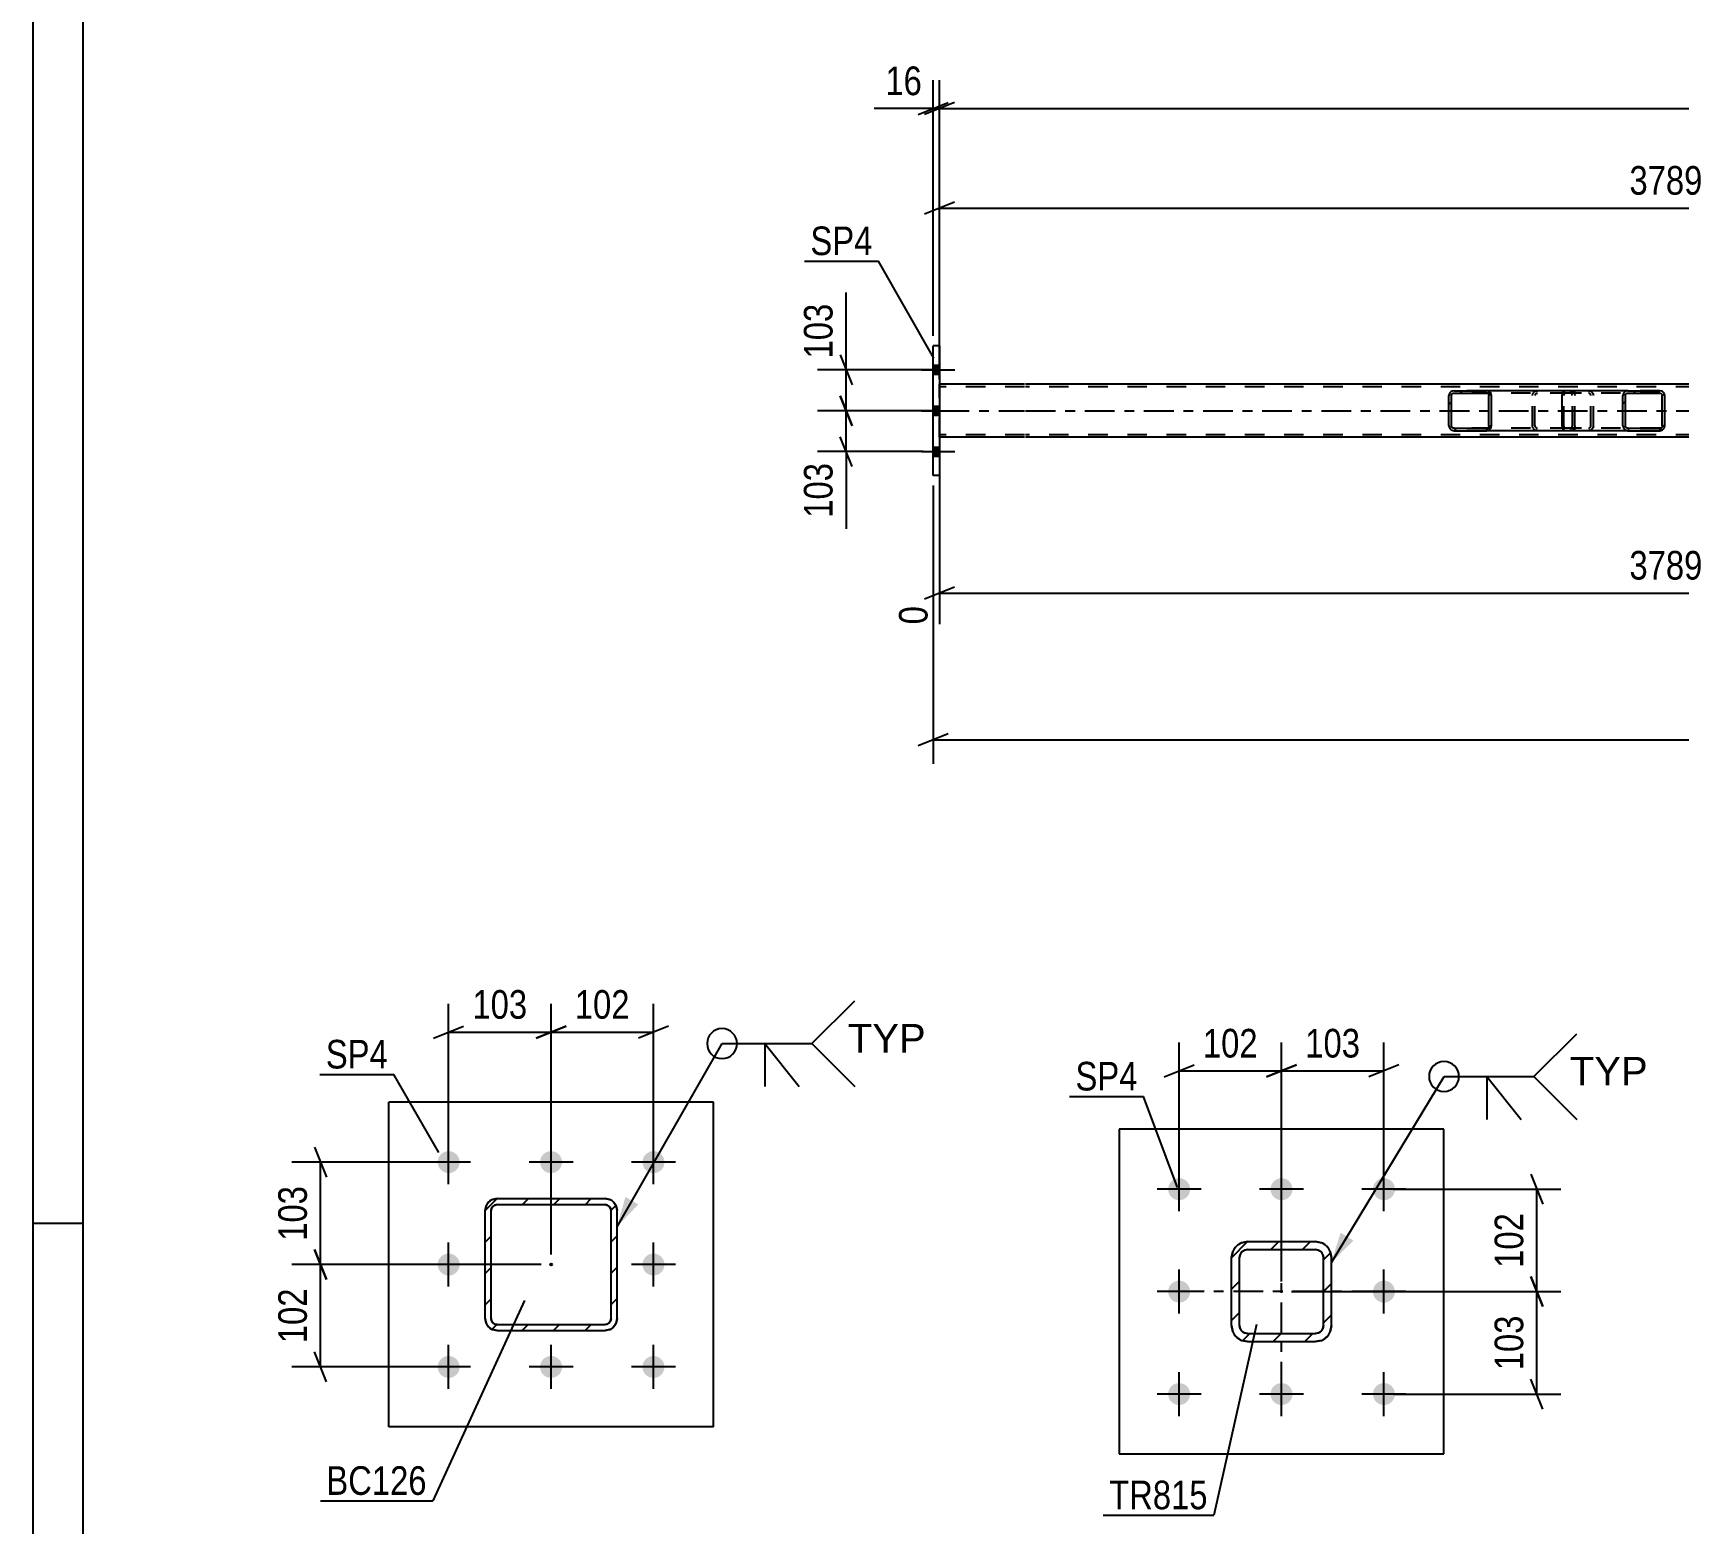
# Model space of a CAD drawing. Header units: millimetres. Extents: x 0 to 841, y 0 to 594.
# Drawn here: x 0 to 164.7, y 119 to 268.1 of the extents above; entities that cross this region are included whole.
import ezdxf

# ---------------------------------------------------------------- set-up
doc = ezdxf.new("R2010")
doc.units = ezdxf.units.MM
doc.linetypes.add('DXK_LINE_DOT2', pattern=[3.9198, 1.9599, -1.9599])
doc.linetypes.add('DXK_LINE_DOT3', pattern=[5.9187, 2.979, -0.9799, 0.9799, -0.9799])
doc.styles.add('Arial', font='arial.ttf', dxfattribs={"height": 0.2})
doc.styles.add('Arial Narrow', font='ARIALN.TTF', dxfattribs={"height": 0.2})

# ---------------------------------------------------------------- blocks, each defined once
blk = doc.blocks.new('Unknown-283124494-1135')
at = {"color": 5, "linetype": 'Continuous'}
for p, q in [((0, 594), (0, 0)), ((5, 589), (5, 5)), ((5, 149), (0, 149))]:
    blk.add_line(p, q, dxfattribs=at)
blk = doc.blocks.new('Part-283124494-4360 - 4286')
at = {"color": 2, "linetype": 'Continuous'}
for p, q in [((99.26, 232.97), (90.74, 232.97)), ((235.35, 232.97), (99.36, 232.97)), ((99.26, 227.69), (90.74, 227.69)), ((235.35, 227.69), (99.36, 227.69))]:
    blk.add_line(p, q, dxfattribs=at)
at = {"color": 7, "linetype": 'DXK_LINE_DOT2'}
for p, q in [((90.74, 227.69), (90.74, 232.97)), ((99.26, 232.73), (90.74, 232.73)), ((758.27, 232.73), (99.36, 232.73)), ((99.26, 227.93), (90.74, 227.93)), ((758.27, 227.93), (99.36, 227.93))]:
    blk.add_line(p, q, dxfattribs=at)
at = {"color": 7, "linetype": 'DXK_LINE_DOT3'}
for p, q in [((90.74, 230.33), (99.26, 230.33)), ((99.36, 230.33), (758.27, 230.33))]:
    blk.add_line(p, q, dxfattribs=at)
blk = doc.blocks.new('Bolt-283124494-4311 - 4286')
at = {"linetype": 'Continuous'}
for points in [[(90.74, 233.99), (90.74, 234.87), (90.1, 234.87), (90.1, 233.99)], [(90.74, 233.99), (90.74, 234.87), (90.1, 234.87), (90.1, 233.99)], [(90.74, 233.99), (90.74, 234.87), (90.1, 234.87), (90.1, 233.99)], [(90.74, 229.89), (90.74, 230.77), (90.1, 230.77), (90.1, 229.89)], [(90.74, 229.89), (90.74, 230.77), (90.1, 230.77), (90.1, 229.89)], [(90.74, 225.79), (90.74, 226.67), (90.1, 226.67), (90.1, 225.79)], [(90.74, 225.79), (90.74, 226.67), (90.1, 226.67), (90.1, 225.79)], [(90.74, 225.79), (90.74, 226.67), (90.1, 226.67), (90.1, 225.79)]]:
    blk.add_hatch(color=1, dxfattribs=at).paths.add_polyline_path(points)
at = {"color": 1, "linetype": 'Continuous'}
for p, q in [((88.94, 234.43), (92.26, 234.43)), ((88.94, 234.43), (92.26, 234.43)), ((88.94, 234.43), (92.26, 234.43)), ((90.1, 234.87), (90.74, 234.87)), ((90.1, 234.87), (90.74, 234.87)), ((90.1, 234.87), (90.74, 234.87)), ((90.1, 233.99), (90.74, 233.99)), ((90.1, 233.99), (90.74, 233.99)), ((90.1, 233.99), (90.74, 233.99)), ((90.1, 230.77), (90.74, 230.77)), ((90.1, 230.77), (90.74, 230.77)), ((88.94, 230.33), (92.26, 230.33)), ((88.94, 230.33), (92.26, 230.33)), ((90.1, 229.89), (90.74, 229.89)), ((90.1, 229.89), (90.74, 229.89)), ((88.94, 226.23), (92.26, 226.23)), ((88.94, 226.23), (92.26, 226.23)), ((88.94, 226.23), (92.26, 226.23)), ((90.1, 226.67), (90.74, 226.67)), ((90.1, 226.67), (90.74, 226.67)), ((90.1, 226.67), (90.74, 226.67)), ((90.1, 225.79), (90.74, 225.79)), ((90.1, 225.79), (90.74, 225.79)), ((90.1, 225.79), (90.74, 225.79))]:
    blk.add_line(p, q, dxfattribs=at)
blk = doc.blocks.new('Part-283124494-4379 - 4286')
at = {"linetype": 'Continuous'}
h = blk.add_hatch(dxfattribs=at)
h.set_pattern_fill('', scale=0.7, style=0, pattern_type=0)
h.set_pattern_definition([(45, (145.9449, 232.0358), (-1.57154, 1.57154), [])])
h.paths.add_polyline_path([(145.98, 231.85), (145.94, 232.04), (145.83, 232.19), (145.67, 232.3), (145.47, 232.33), (142.24, 232.33), (142.04, 232.3), (141.88, 232.19), (141.77, 232.04), (141.73, 231.85), (141.73, 228.81), (141.77, 228.63), (141.88, 228.47), (142.04, 228.37), (142.24, 228.33), (145.47, 228.33), (145.67, 228.37), (145.83, 228.47), (145.94, 228.63), (145.98, 228.81)])
h.paths.add_polyline_path([(145.71, 228.72), (145.65, 228.64), (145.57, 228.59), (145.47, 228.57), (142.24, 228.57), (142.14, 228.59), (142.06, 228.64), (142, 228.72), (141.98, 228.81), (141.98, 231.85), (142, 231.94), (142.06, 232.02), (142.14, 232.07), (142.24, 232.09), (145.47, 232.09), (145.57, 232.07), (145.65, 232.02), (145.71, 231.94), (145.73, 231.85), (145.73, 228.81)])
at = {"color": 2, "linetype": 'Continuous'}
for p, q in [((142.24, 232.33), (142.04, 232.3)), ((142.24, 232.33), (145.47, 232.33)), ((153.34, 232.33), (145.47, 232.33)), ((145.67, 232.3), (145.47, 232.33)), ((141.77, 232.04), (141.73, 231.85)), ((141.73, 228.81), (141.73, 231.85)), ((141.98, 231.85), (142, 231.94)), ((141.98, 228.81), (141.98, 231.85)), ((142, 231.94), (142.06, 232.02)), ((142.06, 232.02), (142.14, 232.07)), ((142.14, 232.07), (142.24, 232.09)), ((142.24, 232.09), (145.47, 232.09)), ((145.47, 232.09), (145.57, 232.07)), ((145.57, 232.07), (145.65, 232.02)), ((145.65, 232.02), (145.71, 231.94)), ((145.71, 231.94), (145.73, 231.85)), ((145.73, 228.81), (145.73, 231.85)), ((145.98, 231.85), (145.94, 232.04)), ((145.98, 228.81), (145.98, 231.85)), ((141.73, 228.81), (141.77, 228.63)), ((142, 228.72), (141.98, 228.81)), ((142.06, 228.64), (142, 228.72)), ((142.04, 228.37), (142.24, 228.33)), ((142.14, 228.59), (142.06, 228.64)), ((142.24, 228.57), (142.14, 228.59)), ((142.24, 228.57), (145.47, 228.57)), ((142.24, 228.33), (145.47, 228.33)), ((145.57, 228.59), (145.47, 228.57)), ((145.47, 228.33), (145.67, 228.37)), ((153.34, 228.33), (145.47, 228.33)), ((145.65, 228.64), (145.57, 228.59)), ((145.71, 228.72), (145.65, 228.64)), ((145.73, 228.81), (145.71, 228.72)), ((145.94, 228.63), (145.98, 228.81))]:
    blk.add_line(p, q, dxfattribs=at)
at = {"color": 7, "linetype": 'DXK_LINE_DOT2'}
for p, q in [((145.47, 232.33), (142.24, 232.33)), ((150.39, 232.3), (150.59, 232.33)), ((153.82, 232.33), (153.34, 232.33)), ((153.82, 232.33), (154.02, 232.3)), ((153.82, 232.09), (142.24, 232.09)), ((150.08, 231.85), (150.12, 232.04)), ((150.08, 228.81), (150.08, 231.85)), ((150.35, 231.94), (150.33, 231.85)), ((150.33, 228.81), (150.33, 231.85)), ((150.41, 232.02), (150.35, 231.94)), ((150.41, 232.02), (150.43, 232.04)), ((150.43, 232.04), (150.49, 232.07)), ((150.49, 232.07), (150.59, 232.09)), ((153.92, 232.07), (153.82, 232.09)), ((154, 232.02), (153.92, 232.07)), ((154.06, 231.94), (154, 232.02)), ((154.08, 231.85), (154.06, 231.94)), ((154.08, 228.81), (154.08, 231.85)), ((154.29, 232.04), (154.33, 231.85)), ((154.33, 228.81), (154.33, 231.85)), ((153.82, 228.57), (142.24, 228.57)), ((145.47, 228.33), (142.24, 228.33)), ((150.12, 228.63), (150.08, 228.81)), ((150.33, 228.81), (150.35, 228.72)), ((150.35, 228.72), (150.41, 228.64)), ((150.59, 228.33), (150.39, 228.37)), ((150.41, 228.64), (150.49, 228.59)), ((150.49, 228.59), (150.59, 228.57)), ((153.82, 228.33), (153.34, 228.33)), ((153.82, 228.57), (153.92, 228.59)), ((154.02, 228.37), (153.82, 228.33)), ((153.92, 228.59), (154, 228.64)), ((154, 228.64), (154.06, 228.72)), ((154.06, 228.72), (154.08, 228.81)), ((154.33, 228.81), (154.29, 228.63))]:
    blk.add_line(p, q, dxfattribs=at)
at = {"color": 2, "linetype": 'Continuous'}
for centre, start, end in [((142.22, 231.83), 110.7583, 155.68), ((145.49, 231.83), 24.32, 69.2417), ((142.22, 228.83), 204.32, 249.2417), ((145.49, 228.83), 290.7583, 335.68)]:
    blk.add_arc(centre, 0.496, start, end, dxfattribs=at)
at = {"color": 7, "linetype": 'DXK_LINE_DOT2'}
for centre, start, end in [((150.57, 231.83), 110.7583, 155.68), ((153.84, 231.83), 24.32, 69.2417), ((150.57, 228.83), 204.32, 249.2417), ((153.84, 228.83), 290.7583, 335.68)]:
    blk.add_arc(centre, 0.496, start, end, dxfattribs=at)
blk = doc.blocks.new('Part-283124494-4498 - 4286')
at = {"color": 2, "linetype": 'Continuous'}
for p, q in [((90.74, 236.83), (90.1, 236.83)), ((90.1, 223.83), (90.1, 236.83)), ((90.74, 236.83), (90.74, 223.83)), ((90.74, 223.83), (90.1, 223.83))]:
    blk.add_line(p, q, dxfattribs=at)
blk = doc.blocks.new('Part-283124494-4511 - 4286')
at = {"linetype": 'Continuous'}
h = blk.add_hatch(dxfattribs=at)
h.set_pattern_fill('', scale=0.7, style=0, pattern_type=0)
h.set_pattern_definition([(45, (163.29, 232.0358), (-1.57154, 1.57154), [])])
h.paths.add_polyline_path([(163.33, 231.85), (163.29, 232.04), (163.18, 232.19), (163.02, 232.3), (162.83, 232.33), (159.64, 232.33), (159.45, 232.3), (159.29, 232.19), (159.18, 232.04), (159.14, 231.85), (159.14, 228.81), (159.18, 228.63), (159.29, 228.47), (159.45, 228.37), (159.64, 228.33), (162.83, 228.33), (163.02, 228.37), (163.18, 228.47), (163.29, 228.63), (163.33, 228.81)])
h.paths.add_polyline_path([(163.06, 228.72), (163, 228.64), (162.92, 228.59), (162.83, 228.57), (159.64, 228.57), (159.55, 228.59), (159.46, 228.64), (159.41, 228.72), (159.39, 228.81), (159.39, 231.85), (159.41, 231.94), (159.46, 232.02), (159.55, 232.07), (159.64, 232.09), (162.83, 232.09), (162.92, 232.07), (163, 232.02), (163.06, 231.94), (163.08, 231.85), (163.08, 228.81)])
at = {"color": 2, "linetype": 'Continuous'}
for p, q in [((153.09, 232.04), (153.15, 232.19)), ((153.15, 232.19), (153.24, 232.3)), ((153.24, 232.3), (153.34, 232.33)), ((159.64, 232.33), (153.34, 232.33)), ((159.64, 232.33), (159.45, 232.3)), ((159.64, 232.33), (162.83, 232.33)), ((163.02, 232.3), (162.83, 232.33)), ((153.07, 231.85), (153.09, 232.04)), ((153.07, 228.81), (153.07, 231.85)), ((159.18, 232.04), (159.14, 231.85)), ((159.14, 228.81), (159.14, 231.85)), ((159.39, 231.85), (159.41, 231.94)), ((159.39, 228.81), (159.39, 231.85)), ((159.41, 231.94), (159.46, 232.02)), ((159.46, 232.02), (159.55, 232.07)), ((159.55, 232.07), (159.64, 232.09)), ((159.64, 232.09), (162.83, 232.09)), ((162.83, 232.09), (162.92, 232.07)), ((162.92, 232.07), (163, 232.02)), ((163, 232.02), (163.06, 231.94)), ((163.06, 231.94), (163.08, 231.85)), ((163.08, 228.81), (163.08, 231.85)), ((163.33, 231.85), (163.29, 232.04)), ((163.33, 228.81), (163.33, 231.85)), ((153.09, 228.63), (153.07, 228.81)), ((153.15, 228.47), (153.09, 228.63)), ((153.24, 228.37), (153.15, 228.47)), ((153.34, 228.33), (153.24, 228.37)), ((159.64, 228.33), (153.34, 228.33)), ((159.14, 228.81), (159.18, 228.63)), ((159.41, 228.72), (159.39, 228.81)), ((159.46, 228.64), (159.41, 228.72)), ((159.45, 228.37), (159.64, 228.33)), ((159.55, 228.59), (159.46, 228.64)), ((159.64, 228.57), (159.55, 228.59)), ((159.64, 228.57), (162.83, 228.57)), ((159.64, 228.33), (162.83, 228.33)), ((162.92, 228.59), (162.83, 228.57)), ((162.83, 228.33), (163.02, 228.37)), ((163, 228.64), (162.92, 228.59)), ((163.06, 228.72), (163, 228.64)), ((163.08, 228.81), (163.06, 228.72)), ((163.29, 228.63), (163.33, 228.81))]:
    blk.add_line(p, q, dxfattribs=at)
at = {"color": 7, "linetype": 'DXK_LINE_DOT2'}
for p, q in [((154.33, 232.09), (154.33, 232.33)), ((155.68, 232.33), (155.87, 232.3)), ((162.83, 232.33), (159.64, 232.33)), ((153.22, 231.94), (153.21, 231.85)), ((153.21, 228.81), (153.21, 231.85)), ((153.25, 232.02), (153.22, 231.94)), ((153.29, 232.07), (153.25, 232.02)), ((153.34, 232.09), (153.29, 232.07)), ((162.83, 232.09), (153.34, 232.09)), ((155.77, 232.07), (155.68, 232.09)), ((155.85, 232.02), (155.77, 232.07)), ((155.91, 231.94), (155.85, 232.02)), ((155.93, 231.85), (155.91, 231.94)), ((155.93, 228.81), (155.93, 231.85)), ((156.14, 232.04), (156.18, 231.85)), ((156.18, 228.81), (156.18, 231.85)), ((153.21, 228.81), (153.22, 228.72)), ((153.22, 228.72), (153.25, 228.64)), ((153.25, 228.64), (153.29, 228.59)), ((153.29, 228.59), (153.34, 228.57)), ((162.83, 228.57), (153.34, 228.57)), ((154.33, 228.33), (154.33, 228.57)), ((155.68, 228.57), (155.77, 228.59)), ((155.87, 228.37), (155.68, 228.33)), ((155.77, 228.59), (155.85, 228.64)), ((155.85, 228.64), (155.91, 228.72)), ((155.91, 228.72), (155.93, 228.81)), ((156.18, 228.81), (156.14, 228.63)), ((162.83, 228.33), (159.64, 228.33))]:
    blk.add_line(p, q, dxfattribs=at)
for centre, start, end in [((155.69, 231.84), 23.8494, 68.8059), ((155.69, 228.83), 291.1941, 336.1506)]:
    blk.add_arc(centre, 0.492, start, end, dxfattribs=at)
at = {"color": 2, "linetype": 'Continuous'}
for centre, start, end in [((159.63, 231.84), 111.1941, 156.1506), ((162.84, 231.84), 23.8494, 68.8059), ((159.63, 228.83), 203.8494, 248.8059), ((162.84, 228.83), 291.1941, 336.1506)]:
    blk.add_arc(centre, 0.492, start, end, dxfattribs=at)
blk = doc.blocks.new('Part-283124494-15692 - 15674')
at = {"color": 2, "linetype": 'Continuous'}
for p, q in [((68.11, 161.13), (35.61, 161.13)), ((35.61, 128.63), (35.61, 161.13)), ((68.11, 128.63), (68.11, 161.13)), ((68.11, 128.63), (35.61, 128.63))]:
    blk.add_line(p, q, dxfattribs=at)
blk = doc.blocks.new('Part-283124494-15792 - 15674')
at = {"linetype": 'Continuous'}
h = blk.add_hatch(dxfattribs=at)
h.set_pattern_fill('', scale=0.7, style=0, pattern_type=0)
h.set_pattern_definition([(45, (46.4594, 151.4783), (-1.57154, 1.57154), [])])
h.paths.add_polyline_path([(57.26, 151.48), (46.46, 151.48), (46, 151.39), (45.61, 151.13), (45.35, 150.74), (45.26, 150.28), (45.26, 139.48), (45.35, 139.02), (45.61, 138.63), (46, 138.37), (46.46, 138.28), (57.26, 138.28), (57.72, 138.37), (58.11, 138.63), (58.37, 139.02), (58.46, 139.48), (58.46, 150.28), (58.37, 150.74), (58.11, 151.13), (57.72, 151.39)])
h.paths.add_polyline_path([(57.81, 150.51), (57.86, 150.28), (57.86, 139.48), (57.81, 139.25), (57.68, 139.05), (57.49, 138.92), (57.26, 138.88), (46.46, 138.88), (46.23, 138.92), (46.04, 139.05), (45.91, 139.25), (45.86, 139.48), (45.86, 150.28), (45.91, 150.51), (46.04, 150.7), (46.23, 150.83), (46.46, 150.88), (57.26, 150.88), (57.49, 150.83), (57.68, 150.7)])
blk.add_hatch(color=246, dxfattribs=at).paths.add_polyline_path([(51.86, 144.78, -1), (51.86, 144.98, -1)])
at = {"color": 7, "linetype": 'DXK_LINE_DOT2'}
for p, q in [((45.26, 150.28), (45.35, 150.74)), ((45.26, 139.48), (45.26, 150.28)), ((45.91, 150.51), (45.86, 150.28)), ((45.86, 139.48), (45.86, 150.28)), ((46.04, 150.7), (45.91, 150.51)), ((46, 151.39), (46.46, 151.48)), ((46.23, 150.83), (46.04, 150.7)), ((46.46, 150.88), (46.23, 150.83)), ((46.46, 151.48), (57.26, 151.48)), ((46.46, 150.88), (57.26, 150.88)), ((57.26, 151.48), (57.72, 151.39)), ((57.49, 150.83), (57.26, 150.88)), ((57.68, 150.7), (57.49, 150.83)), ((57.81, 150.51), (57.68, 150.7)), ((57.86, 150.28), (57.81, 150.51)), ((57.86, 139.48), (57.86, 150.28)), ((58.37, 150.74), (58.46, 150.28)), ((58.46, 139.48), (58.46, 150.28)), ((45.35, 139.02), (45.26, 139.48)), ((45.86, 139.48), (45.91, 139.25)), ((45.91, 139.25), (46.04, 139.05)), ((46.46, 138.28), (46, 138.37)), ((46.04, 139.05), (46.23, 138.92)), ((46.23, 138.92), (46.46, 138.88)), ((46.46, 138.88), (57.26, 138.88)), ((57.26, 138.88), (57.49, 138.92)), ((57.72, 138.37), (57.26, 138.28)), ((57.49, 138.92), (57.68, 139.05)), ((57.68, 139.05), (57.81, 139.25)), ((57.81, 139.25), (57.86, 139.48)), ((58.46, 139.48), (58.37, 139.02)), ((46.46, 138.28), (57.26, 138.28))]:
    blk.add_line(p, q, dxfattribs=at)
at = {"color": 2, "linetype": 'Continuous'}
for p, q in [((45.35, 150.74), (45.26, 150.28)), ((45.26, 139.48), (45.26, 150.28)), ((45.86, 150.28), (45.91, 150.51)), ((45.86, 139.48), (45.86, 150.28)), ((45.91, 150.51), (46.04, 150.7)), ((46.46, 151.48), (46, 151.39)), ((46.04, 150.7), (46.23, 150.83)), ((46.23, 150.83), (46.46, 150.88)), ((46.46, 151.48), (57.26, 151.48)), ((46.46, 150.88), (57.26, 150.88)), ((57.72, 151.39), (57.26, 151.48)), ((57.26, 150.88), (57.49, 150.83)), ((57.49, 150.83), (57.68, 150.7)), ((57.68, 150.7), (57.81, 150.51)), ((57.81, 150.51), (57.86, 150.28)), ((57.86, 139.48), (57.86, 150.28)), ((58.46, 150.28), (58.37, 150.74)), ((58.46, 139.48), (58.46, 150.28)), ((45.26, 139.48), (45.35, 139.02)), ((45.91, 139.25), (45.86, 139.48)), ((46.04, 139.05), (45.91, 139.25)), ((46, 138.37), (46.46, 138.28)), ((46.23, 138.92), (46.04, 139.05)), ((46.46, 138.88), (46.23, 138.92)), ((46.46, 138.88), (57.26, 138.88)), ((57.49, 138.92), (57.26, 138.88)), ((57.26, 138.28), (57.72, 138.37)), ((57.68, 139.05), (57.49, 138.92)), ((57.81, 139.25), (57.68, 139.05)), ((57.86, 139.48), (57.81, 139.25)), ((58.37, 139.02), (58.46, 139.48)), ((46.46, 138.28), (57.26, 138.28))]:
    blk.add_line(p, q, dxfattribs=at)
at = {"color": 7, "linetype": 'DXK_LINE_DOT3'}
blk.add_line((51.86, 144.88), (51.86, 144.88), dxfattribs=at)
at = {"color": 246, "linetype": 'DXK_LINE_DOT2'}
blk.add_line((51.86, 144.88), (51.86, 144.88), dxfattribs=at)
at = {"color": 246, "linetype": 'Continuous'}
blk.add_circle((51.86, 144.88), 0.1, dxfattribs=at)
at = {"color": 7, "linetype": 'DXK_LINE_DOT2'}
for centre, start, end in [((46.46, 150.28), 112.5, 157.5), ((57.26, 150.28), 22.5, 67.5), ((46.46, 139.48), 202.5, 247.5), ((57.26, 139.48), 292.5, 337.5)]:
    blk.add_arc(centre, 1.2, start, end, dxfattribs=at)
at = {"color": 2, "linetype": 'Continuous'}
for centre, start, end in [((46.46, 150.28), 112.5, 157.5), ((57.26, 150.28), 22.5, 67.5), ((46.46, 139.48), 202.5, 247.5), ((57.26, 139.48), 292.5, 337.5)]:
    blk.add_arc(centre, 1.2, start, end, dxfattribs=at)
blk = doc.blocks.new('Bolt-283124494-15793 - 15674')
at = {"linetype": 'Continuous'}
for points in [[(41.61, 154.03, -1), (41.61, 156.23, -1)], [(51.86, 154.03, -1), (51.86, 156.23, -1)], [(62.11, 154.03, -1), (62.11, 156.23, -1)], [(41.61, 143.78, -1), (41.61, 145.98, -1)], [(62.11, 143.78, -1), (62.11, 145.98, -1)], [(41.61, 133.53, -1), (41.61, 135.73, -1)], [(51.86, 133.53, -1), (51.86, 135.73, -1)], [(62.11, 133.53, -1), (62.11, 135.73, -1)]]:
    blk.add_hatch(color=1, dxfattribs=at).paths.add_polyline_path(points)
at = {"color": 1, "linetype": 'Continuous'}
for p, q in [((41.61, 152.93), (41.61, 157.33)), ((51.86, 152.93), (51.86, 157.33)), ((62.11, 152.93), (62.11, 157.33)), ((43.81, 155.13), (39.41, 155.13)), ((54.06, 155.13), (49.66, 155.13)), ((64.31, 155.13), (59.91, 155.13)), ((41.61, 142.68), (41.61, 147.08)), ((62.11, 142.68), (62.11, 147.08)), ((43.81, 144.88), (39.41, 144.88)), ((64.31, 144.88), (59.91, 144.88)), ((41.61, 132.43), (41.61, 136.83)), ((51.86, 132.43), (51.86, 136.83)), ((62.11, 132.43), (62.11, 136.83)), ((43.81, 134.63), (39.41, 134.63)), ((54.06, 134.63), (49.66, 134.63)), ((64.31, 134.63), (59.91, 134.63))]:
    blk.add_line(p, q, dxfattribs=at)
blk = doc.blocks.new('Bolt-283124494-6121 - 6029')
at = {"linetype": 'Continuous'}
for points in [[(114.72, 151.32, -1), (114.72, 153.52, -1)], [(124.97, 151.32, -1), (124.97, 153.52, -1)], [(135.22, 151.32, -1), (135.22, 153.52, -1)], [(114.72, 141.07, -1), (114.72, 143.27, -1)], [(135.22, 141.07, -1), (135.22, 143.27, -1)], [(114.72, 130.82, -1), (114.72, 133.02, -1)], [(124.97, 130.82, -1), (124.97, 133.02, -1)], [(135.22, 130.82, -1), (135.22, 133.02, -1)]]:
    blk.add_hatch(color=1, dxfattribs=at).paths.add_polyline_path(points)
at = {"color": 1, "linetype": 'Continuous'}
for p, q in [((114.72, 150.22), (114.72, 154.62)), ((124.97, 150.22), (124.97, 154.62)), ((135.22, 150.22), (135.22, 154.62)), ((116.92, 152.42), (112.52, 152.42)), ((127.17, 152.42), (122.77, 152.42)), ((137.42, 152.42), (133.02, 152.42)), ((114.72, 139.97), (114.72, 144.37)), ((135.22, 139.97), (135.22, 144.37)), ((116.92, 142.17), (112.52, 142.17)), ((137.42, 142.17), (133.02, 142.17)), ((114.72, 129.72), (114.72, 134.12)), ((124.97, 129.72), (124.97, 134.12)), ((135.22, 129.72), (135.22, 134.12)), ((116.92, 131.92), (112.52, 131.92)), ((127.17, 131.92), (122.77, 131.92)), ((137.42, 131.92), (133.02, 131.92))]:
    blk.add_line(p, q, dxfattribs=at)
blk = doc.blocks.new('Part-283124494-6167 - 6029')
at = {"color": 2, "linetype": 'Continuous'}
for p, q in [((141.22, 158.42), (108.72, 158.42)), ((108.72, 158.42), (108.72, 125.92)), ((141.22, 125.92), (141.22, 158.42)), ((108.72, 125.92), (141.22, 125.92))]:
    blk.add_line(p, q, dxfattribs=at)
blk = doc.blocks.new('Part-283124494-6193 - 6029')
at = {"linetype": 'Continuous'}
h = blk.add_hatch(dxfattribs=at)
h.set_pattern_fill('', scale=0.7, style=0, pattern_type=0)
h.set_pattern_definition([(45, (121.5699, 147.168), (-1.57154, 1.57154), [])])
h.paths.add_polyline_path([(128.37, 147.17), (121.57, 147.17), (120.96, 147.05), (120.44, 146.7), (120.09, 146.18), (119.97, 145.57), (119.97, 138.77), (120.09, 138.16), (120.44, 137.64), (120.96, 137.29), (121.57, 137.17), (128.37, 137.17), (128.98, 137.29), (129.5, 137.64), (129.85, 138.16), (129.97, 138.77), (129.97, 145.57), (129.85, 146.18), (129.5, 146.7), (128.98, 147.05)])
h.paths.add_polyline_path([(129.11, 145.87), (129.17, 145.57), (129.17, 138.77), (129.11, 138.46), (128.94, 138.2), (128.68, 138.03), (128.37, 137.97), (121.57, 137.97), (121.26, 138.03), (121, 138.2), (120.83, 138.46), (120.77, 138.77), (120.77, 145.57), (120.83, 145.87), (121, 146.13), (121.26, 146.31), (121.57, 146.37), (128.37, 146.37), (128.68, 146.31), (128.94, 146.13)])
at = {"color": 7, "linetype": 'DXK_LINE_DOT3'}
for p, q in [((124.97, 132.17), (124.97, 152.17)), ((134.97, 142.17), (114.97, 142.17))]:
    blk.add_line(p, q, dxfattribs=at)
at = {"color": 7, "linetype": 'DXK_LINE_DOT2'}
for p, q in [((120.96, 147.05), (121.57, 147.17)), ((121.57, 147.17), (128.37, 147.17)), ((128.37, 147.17), (128.98, 147.05)), ((119.97, 145.57), (120.09, 146.18)), ((119.97, 138.77), (119.97, 145.57)), ((120.83, 145.87), (120.77, 145.57)), ((120.77, 138.77), (120.77, 145.57)), ((121.57, 146.37), (121.26, 146.31)), ((121.57, 146.37), (128.37, 146.37)), ((128.68, 146.31), (128.37, 146.37)), ((129.17, 145.57), (129.11, 145.87)), ((129.17, 138.77), (129.17, 145.57)), ((129.85, 146.18), (129.97, 145.57)), ((129.97, 138.77), (129.97, 145.57)), ((120.09, 138.16), (119.97, 138.77)), ((120.77, 138.77), (120.83, 138.46)), ((129.11, 138.46), (129.17, 138.77)), ((129.97, 138.77), (129.85, 138.16)), ((121.57, 137.17), (120.96, 137.29)), ((121.26, 138.03), (121.57, 137.97)), ((121.57, 137.97), (128.37, 137.97)), ((121.57, 137.17), (128.37, 137.17)), ((128.37, 137.97), (128.68, 138.03)), ((128.98, 137.29), (128.37, 137.17))]:
    blk.add_line(p, q, dxfattribs=at)
at = {"color": 2, "linetype": 'Continuous'}
for p, q in [((121.57, 147.17), (120.96, 147.05)), ((121.57, 147.17), (128.37, 147.17)), ((128.98, 147.05), (128.37, 147.17)), ((120.09, 146.18), (119.97, 145.57)), ((119.97, 138.77), (119.97, 145.57)), ((120.77, 145.57), (120.83, 145.87)), ((120.77, 138.77), (120.77, 145.57)), ((121.26, 146.31), (121.57, 146.37)), ((121.57, 146.37), (128.37, 146.37)), ((128.37, 146.37), (128.68, 146.31)), ((129.11, 145.87), (129.17, 145.57)), ((129.17, 138.77), (129.17, 145.57)), ((129.97, 145.57), (129.85, 146.18)), ((129.97, 138.77), (129.97, 145.57)), ((119.97, 138.77), (120.09, 138.16)), ((120.83, 138.46), (120.77, 138.77)), ((129.17, 138.77), (129.11, 138.46)), ((129.85, 138.16), (129.97, 138.77)), ((120.96, 137.29), (121.57, 137.17)), ((121.57, 137.97), (121.26, 138.03)), ((121.57, 137.97), (128.37, 137.97)), ((121.57, 137.17), (128.37, 137.17)), ((128.68, 138.03), (128.37, 137.97)), ((128.37, 137.17), (128.98, 137.29))]:
    blk.add_line(p, q, dxfattribs=at)
at = {"color": 7, "linetype": 'DXK_LINE_DOT2'}
for centre, radius, start, end in [((121.57, 145.57), 1.6, 112.5, 157.5), ((128.37, 145.57), 1.6, 22.5, 67.5), ((121.57, 145.57), 0.8, 112.5, 157.5), ((128.37, 145.57), 0.8, 22.5, 67.5), ((121.57, 138.77), 0.8, 202.5, 247.5), ((128.37, 138.77), 0.8, 292.5, 337.5), ((121.57, 138.77), 1.6, 202.5, 247.5), ((128.37, 138.77), 1.6, 292.5, 337.5)]:
    blk.add_arc(centre, radius, start, end, dxfattribs=at)
at = {"color": 2, "linetype": 'Continuous'}
for centre, radius, start, end in [((121.57, 145.57), 1.6, 112.5, 157.5), ((128.37, 145.57), 1.6, 22.5, 67.5), ((121.57, 145.57), 0.8, 112.5, 157.5), ((128.37, 145.57), 0.8, 22.5, 67.5), ((121.57, 138.77), 0.8, 202.5, 247.5), ((128.37, 138.77), 0.8, 292.5, 337.5), ((121.57, 138.77), 1.6, 202.5, 247.5), ((128.37, 138.77), 1.6, 292.5, 337.5)]:
    blk.add_arc(centre, radius, start, end, dxfattribs=at)
blk = doc.blocks.new('StraightDimension-283124494-4637 - 4286')
at = {"color": 7, "linetype": 'Continuous'}
for p, q in [((90.74, 227.17), (90.74, 208.95)), ((236.15, 218.29), (236.15, 203.47)), ((92.24, 212.68), (89.24, 211.48)), ((234.65, 211.48), (237.65, 212.68)), ((90.74, 212.08), (236.15, 212.08))]:
    blk.add_line(p, q, dxfattribs=at)
at = {"color": 0}
blk.add_wipeout([(167.7, 212.83), (167.7, 217.03), (159.19, 217.03), (159.19, 212.83)], dxfattribs=at)
at = {"color": 0, "linetype": 'Continuous'}
for points in [[(90.14, 211.38), (85.94, 211.38), (85.94, 208.35), (90.14, 208.35)], [(235.55, 211.38), (231.35, 211.38), (231.35, 202.87), (235.55, 202.87)]]:
    blk.add_wipeout(points, dxfattribs=at)
at = {"color": 3, "style": 'Arial Narrow'}
blk.add_text('3789', height=2.863, dxfattribs=at).set_placement((159.79, 213.43))
at = {"color": 3, "linetype": 'Continuous', "style": 'Arial Narrow'}
for s, height, p in [('0', 2.86, (89.54, 208.95)), ('3789', 2.863, (234.95, 203.47))]:
    blk.add_text(s, height=height, rotation=90.0002, dxfattribs=at).set_placement(p)
blk = doc.blocks.new('StraightDimension-283124494-4709 - 4286')
at = {"color": 7, "linetype": 'Continuous'}
for p, q in [((90.1, 222.83), (90.1, 195)), ((91.6, 198), (88.6, 196.8)), ((90.1, 197.4), (767.53, 197.4))]:
    blk.add_line(p, q, dxfattribs=at)
blk = doc.blocks.new('StraightDimension-283124494-13157 - 4286')
at = {"color": 7, "linetype": 'Continuous'}
for p, q in [((80.78, 231.83), (81.98, 228.83)), ((90.5, 230.33), (78.53, 230.33)), ((81.38, 226.23), (81.38, 230.33)), ((81.98, 224.73), (80.78, 227.73)), ((89.1, 226.23), (78.53, 226.23))]:
    blk.add_line(p, q, dxfattribs=at)
at = {"color": 0}
blk.add_wipeout([(80.63, 225.71), (76.43, 225.71), (76.43, 219.02), (80.63, 219.02)], dxfattribs=at)
at = {"color": 7, "linetype": 'Continuous'}
blk.add_line((81.38, 226.23), (81.38, 218.5), dxfattribs=at)
blk.add_line((81.38, 226.23), (81.38, 218.5), dxfattribs=at)
at = {"color": 3, "style": 'Arial Narrow'}
blk.add_text('103', height=2.863, rotation=90.0002, dxfattribs=at).set_placement((80.03, 219.62))
blk = doc.blocks.new('StraightDimension-283124494-4698 - 4286')
at = {"color": 7, "linetype": 'Continuous'}
for p, q in [((90.74, 233.49), (90.74, 253.45)), ((236.15, 234.37), (236.15, 253.45)), ((92.24, 251.2), (89.24, 250)), ((90.74, 250.6), (236.15, 250.6)), ((234.65, 250), (237.65, 251.2))]:
    blk.add_line(p, q, dxfattribs=at)
at = {"color": 0}
blk.add_wipeout([(167.7, 251.35), (167.7, 255.55), (159.19, 255.55), (159.19, 251.35)], dxfattribs=at)
at = {"color": 3, "style": 'Arial Narrow'}
blk.add_text('3789', height=2.863, dxfattribs=at).set_placement((159.79, 251.95))
blk = doc.blocks.new('StraightDimension-283124494-13156 - 4286')
at = {"color": 7, "linetype": 'Continuous'}
for p, q in [((80.78, 235.93), (81.98, 232.93)), ((90.5, 234.43), (78.53, 234.43)), ((81.38, 230.33), (81.38, 234.43)), ((81.98, 228.83), (80.78, 231.83)), ((90.5, 230.33), (78.53, 230.33))]:
    blk.add_line(p, q, dxfattribs=at)
at = {"color": 0}
blk.add_wipeout([(80.63, 241.64), (76.43, 241.64), (76.43, 234.96), (80.63, 234.96)], dxfattribs=at)
at = {"color": 7, "linetype": 'Continuous'}
blk.add_line((81.38, 234.43), (81.38, 242.17), dxfattribs=at)
blk.add_line((81.38, 234.43), (81.38, 242.17), dxfattribs=at)
at = {"color": 3, "style": 'Arial Narrow'}
blk.add_text('103', height=2.863, rotation=90.0002, dxfattribs=at).set_placement((80.03, 235.56))
blk = doc.blocks.new('StraightDimension-283124494-13188 - 4286')
at = {"color": 7, "linetype": 'Continuous'}
for p, q in [((90.74, 237.83), (90.74, 263.41)), ((92.24, 261.16), (89.24, 259.96)), ((90.74, 260.56), (766.89, 260.56))]:
    blk.add_line(p, q, dxfattribs=at)
blk = doc.blocks.new('StraightDimension-283124494-13189 - 4286')
at = {"color": 7, "linetype": 'Continuous'}
for p, q in [((90.1, 237.83), (90.1, 263.41)), ((90.74, 237.83), (90.74, 263.41)), ((88.6, 259.96), (91.6, 261.16)), ((92.24, 261.16), (89.24, 259.96)), ((90.1, 260.56), (90.74, 260.56))]:
    blk.add_line(p, q, dxfattribs=at)
at = {"color": 0}
blk.add_wipeout([(89.57, 261.31), (89.57, 265.51), (84.72, 265.51), (84.72, 261.31)], dxfattribs=at)
at = {"color": 7, "linetype": 'Continuous'}
blk.add_line((90.1, 260.56), (84.19, 260.56), dxfattribs=at)
blk.add_line((90.1, 260.56), (84.19, 260.56), dxfattribs=at)
at = {"color": 3, "style": 'Arial Narrow'}
blk.add_text('16', height=2.863, dxfattribs=at).set_placement((85.32, 261.91))
blk = doc.blocks.new('StraightDimension-283124494-15954 - 15674')
at = {"color": 7, "linetype": 'Continuous'}
for p, q in [((51.86, 145.88), (51.86, 170.98)), ((62.11, 156.13), (62.11, 170.98)), ((50.36, 167.53), (53.36, 168.73)), ((51.86, 168.13), (62.11, 168.13)), ((63.61, 168.73), (60.61, 167.53))]:
    blk.add_line(p, q, dxfattribs=at)
at = {"color": 0}
blk.add_wipeout([(60.33, 168.88), (60.33, 173.08), (53.64, 173.08), (53.64, 168.88)], dxfattribs=at)
at = {"color": 3, "style": 'Arial Narrow'}
blk.add_text('102', height=2.863, dxfattribs=at).set_placement((54.24, 169.48))
blk = doc.blocks.new('StraightDimension-283124494-15955 - 15674')
at = {"color": 7, "linetype": 'Continuous'}
for p, q in [((41.61, 156.13), (41.61, 170.98)), ((51.86, 145.88), (51.86, 170.98)), ((40.11, 167.53), (43.11, 168.73)), ((41.61, 168.13), (51.86, 168.13)), ((53.36, 168.73), (50.36, 167.53))]:
    blk.add_line(p, q, dxfattribs=at)
at = {"color": 0}
blk.add_wipeout([(50.08, 168.88), (50.08, 173.08), (43.39, 173.08), (43.39, 168.88)], dxfattribs=at)
at = {"color": 3, "style": 'Arial Narrow'}
blk.add_text('103', height=2.863, dxfattribs=at).set_placement((43.99, 169.48))
blk = doc.blocks.new('StraightDimension-283124494-15983 - 15674')
at = {"color": 7, "linetype": 'Continuous'}
for p, q in [((28.17, 156.63), (29.37, 153.63)), ((40.61, 155.13), (25.92, 155.13)), ((28.77, 144.88), (28.77, 155.13)), ((29.37, 143.38), (28.17, 146.38)), ((50.86, 144.88), (25.92, 144.88))]:
    blk.add_line(p, q, dxfattribs=at)
at = {"color": 0}
blk.add_wipeout([(28.02, 153.35), (23.82, 153.35), (23.82, 146.66), (28.02, 146.66)], dxfattribs=at)
at = {"color": 3, "style": 'Arial Narrow'}
blk.add_text('103', height=2.863, rotation=90.0002, dxfattribs=at).set_placement((27.42, 147.26))
blk = doc.blocks.new('StraightDimension-283124494-15984 - 15674')
at = {"color": 7, "linetype": 'Continuous'}
for p, q in [((28.17, 146.38), (29.37, 143.38)), ((50.86, 144.88), (25.92, 144.88)), ((28.77, 134.63), (28.77, 144.88)), ((29.37, 133.13), (28.17, 136.13)), ((40.61, 134.63), (25.92, 134.63))]:
    blk.add_line(p, q, dxfattribs=at)
at = {"color": 0}
blk.add_wipeout([(28.02, 143.1), (23.82, 143.1), (23.82, 136.41), (28.02, 136.41)], dxfattribs=at)
at = {"color": 3, "style": 'Arial Narrow'}
blk.add_text('102', height=2.863, rotation=90.0002, dxfattribs=at).set_placement((27.42, 137.01))
blk = doc.blocks.new('StraightDimension-283124494-6195 - 6029')
at = {"color": 7, "linetype": 'Continuous'}
for p, q in [((114.72, 153.42), (114.72, 167.1)), ((124.97, 143.17), (124.97, 167.1)), ((113.22, 163.65), (116.22, 164.85)), ((126.47, 164.85), (123.47, 163.65)), ((114.72, 164.25), (124.97, 164.25))]:
    blk.add_line(p, q, dxfattribs=at)
at = {"color": 0}
blk.add_wipeout([(123.19, 165), (123.19, 169.2), (116.5, 169.2), (116.5, 165)], dxfattribs=at)
at = {"color": 3, "style": 'Arial Narrow'}
blk.add_text('102', height=2.863, dxfattribs=at).set_placement((117.1, 165.6))
blk = doc.blocks.new('StraightDimension-283124494-6206 - 6029')
at = {"color": 7, "linetype": 'Continuous'}
for p, q in [((124.97, 143.17), (124.97, 167.1)), ((135.22, 153.42), (135.22, 167.1)), ((123.47, 163.65), (126.47, 164.85)), ((136.72, 164.85), (133.72, 163.65)), ((124.97, 164.25), (135.22, 164.25))]:
    blk.add_line(p, q, dxfattribs=at)
at = {"color": 0}
blk.add_wipeout([(133.44, 165), (133.44, 169.2), (126.75, 169.2), (126.75, 165)], dxfattribs=at)
at = {"color": 3, "style": 'Arial Narrow'}
blk.add_text('103', height=2.863, dxfattribs=at).set_placement((127.35, 165.6))
blk = doc.blocks.new('StraightDimension-283124494-6218 - 6029')
at = {"color": 7, "linetype": 'Continuous'}
for p, q in [((149.91, 143.67), (151.11, 140.67)), ((125.97, 142.17), (152.91, 142.17)), ((150.51, 131.92), (150.51, 142.17)), ((151.11, 130.42), (149.91, 133.42)), ((136.22, 131.92), (152.91, 131.92))]:
    blk.add_line(p, q, dxfattribs=at)
at = {"color": 0}
blk.add_wipeout([(149.76, 140.39), (145.56, 140.39), (145.56, 133.7), (149.76, 133.7)], dxfattribs=at)
at = {"color": 3, "style": 'Arial Narrow'}
blk.add_text('103', height=2.863, rotation=90.0002, dxfattribs=at).set_placement((149.16, 134.3))
blk = doc.blocks.new('StraightDimension-283124494-6229 - 6029')
at = {"color": 7, "linetype": 'Continuous'}
for p, q in [((149.91, 153.92), (151.11, 150.92)), ((136.22, 152.42), (152.91, 152.42)), ((150.51, 142.17), (150.51, 152.42)), ((151.11, 140.67), (149.91, 143.67)), ((125.97, 142.17), (152.91, 142.17))]:
    blk.add_line(p, q, dxfattribs=at)
at = {"color": 0}
blk.add_wipeout([(149.76, 150.64), (145.56, 150.64), (145.56, 143.95), (149.76, 143.95)], dxfattribs=at)
at = {"color": 3, "style": 'Arial Narrow'}
blk.add_text('102', height=2.863, rotation=90.0002, dxfattribs=at).set_placement((149.16, 144.55))
blk = doc.blocks.new('Mark-283124494-4494 - 4286')
at = {"color": 0}
blk.add_wipeout([(84.03, 245.9), (84.03, 248.9), (77.82, 248.9), (77.82, 245.9)], dxfattribs=at)
blk.add_wipeout([(84.03, 245.9), (84.03, 248.9), (77.82, 248.9), (77.82, 245.9)], dxfattribs=at)
at = {"color": 30, "linetype": 'Continuous'}
for p in [(77.22, 245.3), (90.17, 235.59)]:
    blk.add_line(p, (84.63, 245.3), dxfattribs=at)
at = {"color": 3, "style": 'Arial Narrow'}
blk.add_text('SP4', height=2.863, dxfattribs=at).set_placement((77.82, 245.9))
blk = doc.blocks.new('Mark-283124494-16001 - 15674')
at = {"color": 0}
blk.add_wipeout([(35.53, 164.5), (35.53, 167.5), (29.32, 167.5), (29.32, 164.5)], dxfattribs=at)
blk.add_wipeout([(35.53, 164.5), (35.53, 167.5), (29.32, 167.5), (29.32, 164.5)], dxfattribs=at)
at = {"color": 30, "linetype": 'Continuous'}
for p in [(28.72, 163.9), (40.63, 156.1)]:
    blk.add_line(p, (36.13, 163.9), dxfattribs=at)
at = {"color": 3, "style": 'Arial Narrow'}
blk.add_text('SP4', height=2.863, dxfattribs=at).set_placement((29.32, 164.5))
blk = doc.blocks.new('Mark-283124494-16004 - 15674')
at = {"color": 0}
blk.add_wipeout([(39.42, 121.83), (39.42, 124.83), (29.37, 124.83), (29.37, 121.83)], dxfattribs=at)
blk.add_wipeout([(39.42, 121.83), (39.42, 124.83), (29.37, 124.83), (29.37, 121.83)], dxfattribs=at)
at = {"color": 30, "linetype": 'Continuous'}
for p in [(49.21, 141.28), (28.77, 121.23)]:
    blk.add_line(p, (40.02, 121.23), dxfattribs=at)
at = {"color": 3, "style": 'Arial Narrow'}
blk.add_text('BC126', height=2.863, dxfattribs=at).set_placement((29.37, 121.83))
blk = doc.blocks.new('WeldMark-283124494-16014 - 15674')
at = {"linetype": 'Continuous'}
blk.add_hatch(color=30, dxfattribs=at).paths.add_polyline_path([(60.6, 150.9), (58.46, 148.67), (59.3, 151.65)])
at = {"color": 30, "linetype": 'Continuous'}
for p, q in [((58.46, 148.67), (68.97, 166.99)), ((68.97, 166.99), (77.97, 166.99))]:
    blk.add_line(p, q, dxfattribs=at)
at = {"color": 3, "linetype": 'Continuous'}
for q in [(76.68, 162.7), (73.26, 162.7)]:
    blk.add_line((73.26, 166.99), q, dxfattribs=at)
for start, end in [(90, 270), (270, 90)]:
    blk.add_arc((68.97, 166.99), 1.5, start, end, dxfattribs=at)
at = {"color": 0, "linetype": 'Continuous'}
blk.add_wipeout([(89.34, 166.09), (89.34, 169.09), (81.57, 169.09), (81.57, 166.09)], dxfattribs=at)
blk.add_wipeout([(89.34, 166.09), (89.34, 169.09), (81.57, 169.09), (81.57, 166.09)], dxfattribs=at)
at = {"color": 3, "linetype": 'Continuous'}
for q in [(82.25, 171.27), (82.25, 162.7)]:
    blk.add_line((77.97, 166.99), q, dxfattribs=at)
at = {"color": 3, "linetype": 'Continuous', "style": 'Arial'}
blk.add_text('TYP', height=2.865, dxfattribs=at).set_placement((81.57, 166.09))
blk = doc.blocks.new('Mark-283124494-6189 - 6029')
at = {"color": 0}
blk.add_wipeout([(117.58, 120.39), (117.58, 123.39), (107.72, 123.39), (107.72, 120.39)], dxfattribs=at)
blk.add_wipeout([(117.58, 120.39), (117.58, 123.39), (107.72, 123.39), (107.72, 120.39)], dxfattribs=at)
at = {"color": 30, "linetype": 'Continuous'}
for p in [(122.48, 138.87), (107.12, 119.79)]:
    blk.add_line(p, (118.18, 119.79), dxfattribs=at)
at = {"color": 3, "style": 'Arial Narrow'}
blk.add_text('TR815', height=2.863, dxfattribs=at).set_placement((107.72, 120.39))
blk = doc.blocks.new('Mark-283124494-6163 - 6029')
at = {"color": 0}
blk.add_wipeout([(110.56, 162.3), (110.56, 165.3), (104.35, 165.3), (104.35, 162.3)], dxfattribs=at)
blk.add_wipeout([(110.56, 162.3), (110.56, 165.3), (104.35, 165.3), (104.35, 162.3)], dxfattribs=at)
at = {"color": 30, "linetype": 'Continuous'}
for p in [(103.75, 161.7), (114.55, 152.59)]:
    blk.add_line(p, (111.16, 161.7), dxfattribs=at)
at = {"color": 3, "style": 'Arial Narrow'}
blk.add_text('SP4', height=2.863, dxfattribs=at).set_placement((104.35, 162.3))
blk = doc.blocks.new('WeldMark-283124494-6240 - 6029')
at = {"linetype": 'Continuous'}
blk.add_hatch(color=30, dxfattribs=at).paths.add_polyline_path([(132.17, 147.28), (129.97, 145.1), (130.88, 148.06)])
at = {"color": 30, "linetype": 'Continuous'}
for p, q in [((129.97, 145.1), (141.23, 163.7)), ((141.23, 163.7), (150.23, 163.7))]:
    blk.add_line(p, q, dxfattribs=at)
at = {"color": 3, "linetype": 'Continuous'}
for q in [(148.95, 159.41), (145.52, 159.41)]:
    blk.add_line((145.52, 163.7), q, dxfattribs=at)
for start, end in [(90, 270), (270, 90)]:
    blk.add_arc((141.23, 163.7), 1.5, start, end, dxfattribs=at)
at = {"color": 0, "linetype": 'Continuous'}
blk.add_wipeout([(161.61, 162.8), (161.61, 165.8), (153.83, 165.8), (153.83, 162.8)], dxfattribs=at)
blk.add_wipeout([(161.61, 162.8), (161.61, 165.8), (153.83, 165.8), (153.83, 162.8)], dxfattribs=at)
at = {"color": 3, "linetype": 'Continuous'}
for q in [(154.52, 167.98), (154.52, 159.41)]:
    blk.add_line((150.23, 163.7), q, dxfattribs=at)
at = {"color": 3, "linetype": 'Continuous', "style": 'Arial'}
blk.add_text('TYP', height=2.865, dxfattribs=at).set_placement((153.83, 162.8))

msp = doc.modelspace()

# ---------------------------------------------------------------- block references
for name in ['Unknown-283124494-1135', 'Part-283124494-4498 - 4286', 'Bolt-283124494-4311 - 4286', 'Part-283124494-4360 - 4286', 'Part-283124494-4379 - 4286', 'Part-283124494-4511 - 4286', 'Part-283124494-15692 - 15674', 'Part-283124494-6167 - 6029', 'Bolt-283124494-15793 - 15674', 'Bolt-283124494-6121 - 6029', 'Part-283124494-6193 - 6029', 'Part-283124494-15792 - 15674']:
    msp.add_blockref(name, (0, 0))

# ---------------------------------------------------------------- next in the draw order: block references
for name in ['StraightDimension-283124494-4698 - 4286', 'StraightDimension-283124494-4637 - 4286', 'StraightDimension-283124494-15954 - 15674', 'StraightDimension-283124494-6195 - 6029', 'Mark-283124494-6189 - 6029']:
    msp.add_blockref(name, (0, 0))

# ---------------------------------------------------------------- next in the draw order: block references
for name in ['StraightDimension-283124494-4709 - 4286', 'StraightDimension-283124494-15955 - 15674', 'WeldMark-283124494-16014 - 15674', 'StraightDimension-283124494-6206 - 6029', 'Mark-283124494-6163 - 6029']:
    msp.add_blockref(name, (0, 0))

# ---------------------------------------------------------------- next in the draw order: block references
for name in ['StraightDimension-283124494-13157 - 4286', 'StraightDimension-283124494-15983 - 15674', 'StraightDimension-283124494-6218 - 6029']:
    msp.add_blockref(name, (0, 0))

# ---------------------------------------------------------------- next in the draw order: block references
for name in ['StraightDimension-283124494-13156 - 4286', 'Mark-283124494-16001 - 15674', 'StraightDimension-283124494-6229 - 6029', 'StraightDimension-283124494-15984 - 15674']:
    msp.add_blockref(name, (0, 0))

# ---------------------------------------------------------------- next in the draw order: block references
for name in ['StraightDimension-283124494-13188 - 4286', 'WeldMark-283124494-6240 - 6029', 'Mark-283124494-16004 - 15674']:
    msp.add_blockref(name, (0, 0))

# ---------------------------------------------------------------- next in the draw order: block references
msp.add_blockref('StraightDimension-283124494-13189 - 4286', (0, 0))

# ---------------------------------------------------------------- next in the draw order: block references
msp.add_blockref('Mark-283124494-4494 - 4286', (0, 0))

doc.saveas('drawing.dxf')
